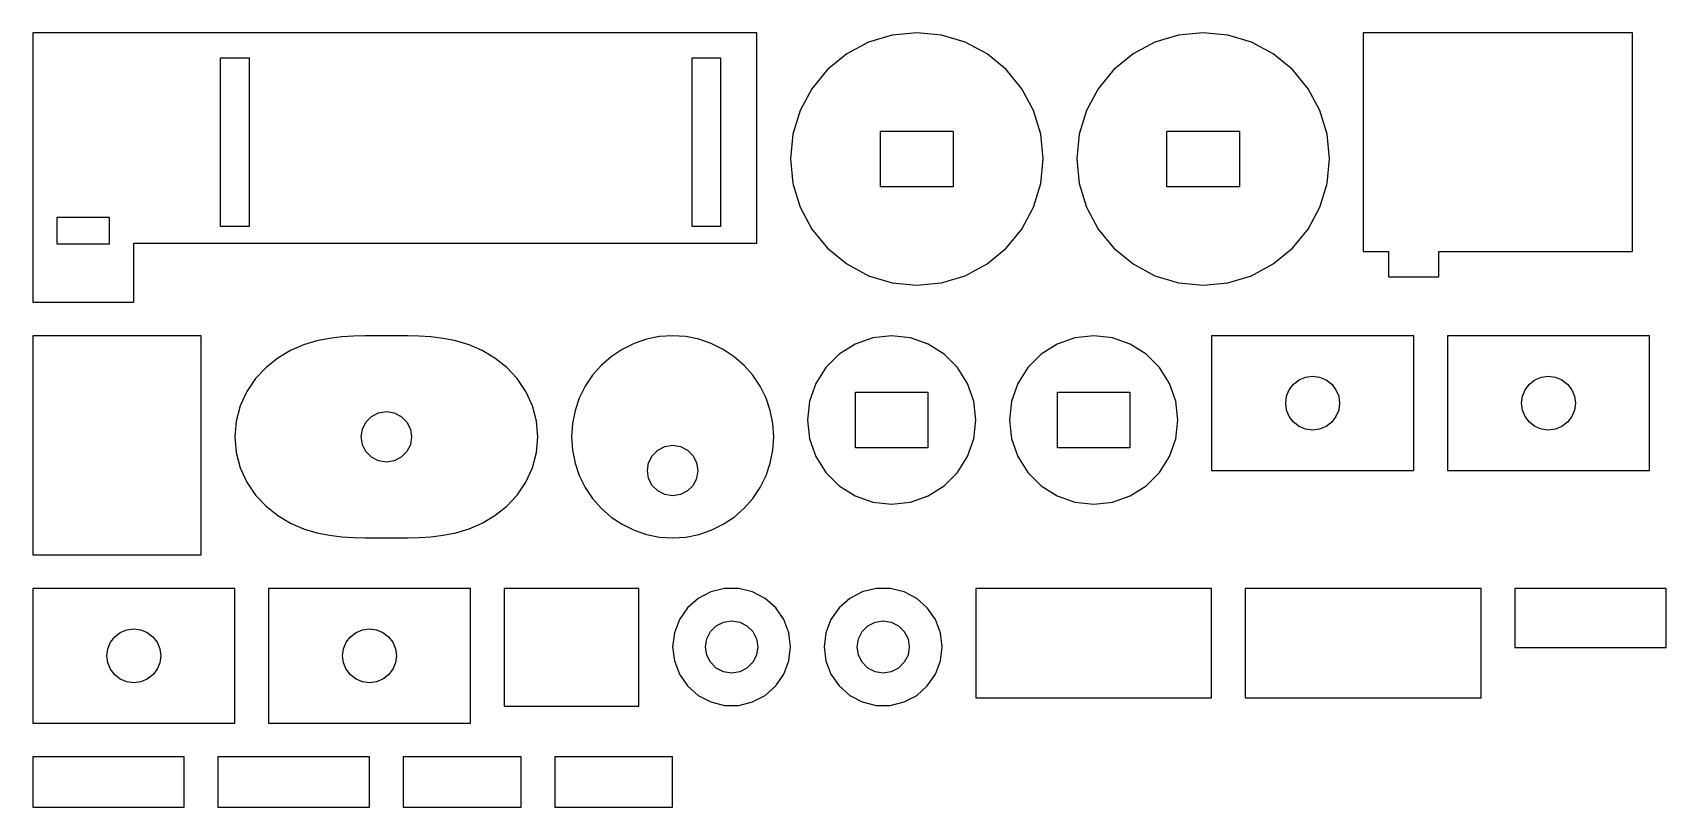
# Model space of a CAD drawing. Header units: metres. Extents: x 8 to 202, y 197 to 289.
import ezdxf

# ---------------------------------------------------------------- set-up
doc = ezdxf.new("R2010")
doc.units = ezdxf.units.M

msp = doc.modelspace()

# ---------------------------------------------------------------- linework, layer by layer
at = {"layer": 'CUT'}
for points in [[(8, 257), (20, 257), (20, 264), (94, 264), (94, 289), (8, 289)], [(128, 274), (127.71, 276.93), (126.86, 279.74), (125.47, 282.33), (123.61, 284.61), (121.33, 286.47), (118.74, 287.86), (115.93, 288.71), (113, 289), (110.07, 288.71), (107.26, 287.86), (104.67, 286.47), (102.39, 284.61), (100.53, 282.33), (99.14, 279.74), (98.29, 276.93), (98, 274), (98.29, 271.07), (99.14, 268.26), (100.53, 265.67), (102.39, 263.39), (104.67, 261.53), (107.26, 260.14), (110.07, 259.29), (113, 259), (115.93, 259.29), (118.74, 260.14), (121.33, 261.53), (123.61, 263.39), (125.47, 265.67), (126.86, 268.26), (127.71, 271.07)], [(162, 274), (161.71, 276.93), (160.86, 279.74), (159.47, 282.33), (157.61, 284.61), (155.33, 286.47), (152.74, 287.86), (149.93, 288.71), (147, 289), (144.07, 288.71), (141.26, 287.86), (138.67, 286.47), (136.39, 284.61), (134.53, 282.33), (133.14, 279.74), (132.29, 276.93), (132, 274), (132.29, 271.07), (133.14, 268.26), (134.53, 265.67), (136.39, 263.39), (138.67, 261.53), (141.26, 260.14), (144.07, 259.29), (147, 259), (149.93, 259.29), (152.74, 260.14), (155.33, 261.53), (157.61, 263.39), (159.47, 265.67), (160.86, 268.26), (161.71, 271.07)], [(166, 263), (169, 263), (169, 260), (175, 260), (175, 263), (198, 263), (198, 289), (166, 289)], [(30.3, 286), (33.7, 286), (33.7, 266), (30.3, 266)], [(86.3, 286), (89.7, 286), (89.7, 266), (86.3, 266)], [(108.7, 277.3), (117.3, 277.3), (117.3, 270.7), (108.7, 270.7)], [(142.7, 277.3), (151.3, 277.3), (151.3, 270.7), (142.7, 270.7)], [(10.9, 267.1), (17.1, 267.1), (17.1, 263.9), (10.9, 263.9)], [(8, 227), (28, 227), (28, 253), (8, 253)], [(68, 241), (67.84, 242.87), (67.35, 244.69), (66.57, 246.39), (65.54, 247.92), (64.29, 249.25), (62.89, 250.36), (61.38, 251.25), (59.83, 251.91), (58.27, 252.39), (56.75, 252.69), (55.28, 252.87), (53.89, 252.96), (52.55, 252.99), (51.26, 253), (50, 253), (48.74, 253), (47.45, 252.99), (46.11, 252.96), (44.72, 252.87), (43.25, 252.69), (41.73, 252.39), (40.17, 251.91), (38.62, 251.25), (37.11, 250.36), (35.71, 249.25), (34.46, 247.92), (33.43, 246.39), (32.65, 244.69), (32.16, 242.87), (32, 241), (32.16, 239.13), (32.65, 237.31), (33.43, 235.61), (34.46, 234.08), (35.71, 232.75), (37.11, 231.64), (38.62, 230.75), (40.17, 230.09), (41.73, 229.61), (43.25, 229.31), (44.72, 229.13), (46.11, 229.04), (47.45, 229.01), (48.74, 229), (50, 229), (51.26, 229), (52.55, 229.01), (53.89, 229.04), (55.28, 229.13), (56.75, 229.31), (58.27, 229.61), (59.83, 230.09), (61.38, 230.75), (62.89, 231.64), (64.29, 232.75), (65.54, 234.08), (66.57, 235.61), (67.35, 237.31), (67.84, 239.13)], [(96, 241), (95.9, 242.57), (95.59, 244.11), (95.09, 245.59), (94.39, 247), (93.52, 248.31), (92.49, 249.49), (91.31, 250.52), (90, 251.39), (88.59, 252.09), (87.11, 252.59), (85.57, 252.9), (84, 253), (82.43, 252.9), (80.89, 252.59), (79.41, 252.09), (78, 251.39), (76.69, 250.52), (75.51, 249.49), (74.48, 248.31), (73.61, 247), (72.91, 245.59), (72.41, 244.11), (72.1, 242.57), (72, 241), (72.1, 239.43), (72.41, 237.89), (72.91, 236.41), (73.61, 235), (74.48, 233.69), (75.51, 232.51), (76.69, 231.48), (78, 230.61), (79.41, 229.91), (80.89, 229.41), (82.43, 229.1), (84, 229), (85.57, 229.1), (87.11, 229.41), (88.59, 229.91), (90, 230.61), (91.31, 231.48), (92.49, 232.51), (93.52, 233.69), (94.39, 235), (95.09, 236.41), (95.59, 237.89), (95.9, 239.43)], [(120, 243), (119.75, 245.23), (119.01, 247.34), (117.82, 249.23), (116.23, 250.82), (114.34, 252.01), (112.23, 252.75), (110, 253), (107.77, 252.75), (105.66, 252.01), (103.77, 250.82), (102.18, 249.23), (100.99, 247.34), (100.25, 245.23), (100, 243), (100.25, 240.77), (100.99, 238.66), (102.18, 236.77), (103.77, 235.18), (105.66, 233.99), (107.77, 233.25), (110, 233), (112.23, 233.25), (114.34, 233.99), (116.23, 235.18), (117.82, 236.77), (119.01, 238.66), (119.75, 240.77)], [(144, 243), (143.75, 245.23), (143.01, 247.34), (141.82, 249.23), (140.23, 250.82), (138.34, 252.01), (136.23, 252.75), (134, 253), (131.77, 252.75), (129.66, 252.01), (127.77, 250.82), (126.18, 249.23), (124.99, 247.34), (124.25, 245.23), (124, 243), (124.25, 240.77), (124.99, 238.66), (126.18, 236.77), (127.77, 235.18), (129.66, 233.99), (131.77, 233.25), (134, 233), (136.23, 233.25), (138.34, 233.99), (140.23, 235.18), (141.82, 236.77), (143.01, 238.66), (143.75, 240.77)], [(148, 237), (172, 237), (172, 253), (148, 253)], [(176, 237), (200, 237), (200, 253), (176, 253)], [(163.09, 244.17), (162.77, 243.4), (162.26, 242.74), (161.6, 242.23), (160.83, 241.91), (160, 241.8), (159.17, 241.91), (158.4, 242.23), (157.74, 242.74), (157.23, 243.4), (156.91, 244.17), (156.8, 245), (156.91, 245.83), (157.23, 246.6), (157.74, 247.26), (158.4, 247.77), (159.17, 248.09), (160, 248.2), (160.83, 248.09), (161.6, 247.77), (162.26, 247.26), (162.77, 246.6), (163.09, 245.83), (163.2, 245)], [(191.09, 244.17), (190.77, 243.4), (190.26, 242.74), (189.6, 242.23), (188.83, 241.91), (188, 241.8), (187.17, 241.91), (186.4, 242.23), (185.74, 242.74), (185.23, 243.4), (184.91, 244.17), (184.8, 245), (184.91, 245.83), (185.23, 246.6), (185.74, 247.26), (186.4, 247.77), (187.17, 248.09), (188, 248.2), (188.83, 248.09), (189.6, 247.77), (190.26, 247.26), (190.77, 246.6), (191.09, 245.83), (191.2, 245)], [(105.7, 246.3), (114.3, 246.3), (114.3, 239.7), (105.7, 239.7)], [(129.7, 246.3), (138.3, 246.3), (138.3, 239.7), (129.7, 239.7)], [(52.85, 240.07), (52.43, 239.24), (51.76, 238.57), (50.93, 238.15), (50, 238), (49.07, 238.15), (48.24, 238.57), (47.57, 239.24), (47.15, 240.07), (47, 241), (47.15, 241.93), (47.57, 242.76), (48.24, 243.43), (49.07, 243.85), (50, 244), (50.93, 243.85), (51.76, 243.43), (52.43, 242.76), (52.85, 241.93), (53, 241)], [(86.85, 236.07), (86.43, 235.24), (85.76, 234.57), (84.93, 234.15), (84, 234), (83.07, 234.15), (82.24, 234.57), (81.57, 235.24), (81.15, 236.07), (81, 237), (81.15, 237.93), (81.57, 238.76), (82.24, 239.43), (83.07, 239.85), (84, 240), (84.93, 239.85), (85.76, 239.43), (86.43, 238.76), (86.85, 237.93), (87, 237)], [(8, 207), (32, 207), (32, 223), (8, 223)], [(36, 207), (60, 207), (60, 223), (36, 223)], [(64, 209), (80, 209), (80, 223), (64, 223)], [(98, 216.05), (97.8, 217.73), (97.2, 219.3), (96.24, 220.69), (94.98, 221.81), (93.48, 222.6), (91.84, 223), (90.16, 223), (88.52, 222.6), (87.02, 221.81), (85.76, 220.69), (84.8, 219.3), (84.2, 217.73), (84, 216.05), (84.2, 214.38), (84.8, 212.8), (85.76, 211.41), (87.02, 210.29), (88.52, 209.51), (90.16, 209.1), (91.84, 209.1), (93.48, 209.51), (94.98, 210.29), (96.24, 211.41), (97.2, 212.8), (97.8, 214.38)], [(116, 216.05), (115.8, 217.73), (115.2, 219.3), (114.24, 220.69), (112.98, 221.81), (111.48, 222.6), (109.84, 223), (108.16, 223), (106.52, 222.6), (105.02, 221.81), (103.76, 220.69), (102.8, 219.3), (102.2, 217.73), (102, 216.05), (102.2, 214.38), (102.8, 212.8), (103.76, 211.41), (105.02, 210.29), (106.52, 209.51), (108.16, 209.1), (109.84, 209.1), (111.48, 209.51), (112.98, 210.29), (114.24, 211.41), (115.2, 212.8), (115.8, 214.38)], [(120, 210), (148, 210), (148, 223), (120, 223)], [(152, 210), (180, 210), (180, 223), (152, 223)], [(184, 216), (202, 216), (202, 223), (184, 223)], [(23.09, 214.17), (22.77, 213.4), (22.26, 212.74), (21.6, 212.23), (20.83, 211.91), (20, 211.8), (19.17, 211.91), (18.4, 212.23), (17.74, 212.74), (17.23, 213.4), (16.91, 214.17), (16.8, 215), (16.91, 215.83), (17.23, 216.6), (17.74, 217.26), (18.4, 217.77), (19.17, 218.09), (20, 218.2), (20.83, 218.09), (21.6, 217.77), (22.26, 217.26), (22.77, 216.6), (23.09, 215.83), (23.2, 215)], [(51.09, 214.17), (50.77, 213.4), (50.26, 212.74), (49.6, 212.23), (48.83, 211.91), (48, 211.8), (47.17, 211.91), (46.4, 212.23), (45.74, 212.74), (45.23, 213.4), (44.91, 214.17), (44.8, 215), (44.91, 215.83), (45.23, 216.6), (45.74, 217.26), (46.4, 217.77), (47.17, 218.09), (48, 218.2), (48.83, 218.09), (49.6, 217.77), (50.26, 217.26), (50.77, 216.6), (51.09, 215.83), (51.2, 215)], [(93.95, 215.09), (93.51, 214.23), (92.82, 213.54), (91.96, 213.1), (91, 212.95), (90.04, 213.1), (89.18, 213.54), (88.49, 214.23), (88.05, 215.09), (87.9, 216.05), (88.05, 217.01), (88.49, 217.87), (89.18, 218.56), (90.04, 219), (91, 219.15), (91.96, 219), (92.82, 218.56), (93.51, 217.87), (93.95, 217.01), (94.1, 216.05)], [(111.95, 215.09), (111.51, 214.23), (110.82, 213.54), (109.96, 213.1), (109, 212.95), (108.04, 213.1), (107.18, 213.54), (106.49, 214.23), (106.05, 215.09), (105.9, 216.05), (106.05, 217.01), (106.49, 217.87), (107.18, 218.56), (108.04, 219), (109, 219.15), (109.96, 219), (110.82, 218.56), (111.51, 217.87), (111.95, 217.01), (112.1, 216.05)], [(8, 197), (26, 197), (26, 203), (8, 203)], [(30, 197), (48, 197), (48, 203), (30, 203)], [(52, 197), (66, 197), (66, 203), (52, 203)], [(70, 197), (84, 197), (84, 203), (70, 203)]]:
    msp.add_lwpolyline(points, close=True, dxfattribs=at)

doc.saveas('drawing.dxf')
